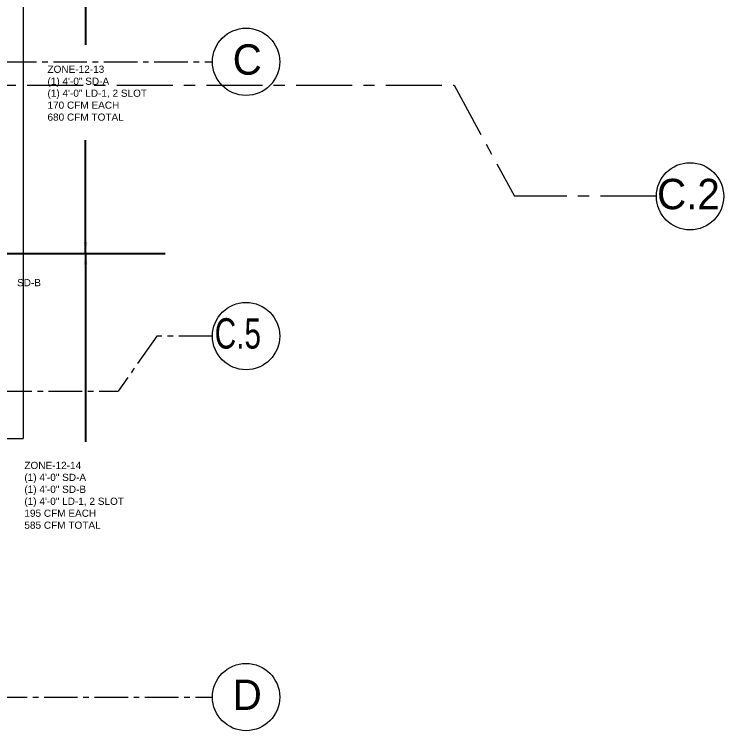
# Model space of a CAD drawing. Header units: inches. Extents: x -26012 to 27, y -11337 to 2082.
# Drawn here: x -21052 to -20293, y -349 to 418 of the extents above; entities that cross this region are included whole.
import ezdxf

# ---------------------------------------------------------------- set-up
doc = ezdxf.new("R2010")
doc.units = ezdxf.units.IN
doc.header["$LTSCALE"] = 48
doc.header["$MEASUREMENT"] = 0
doc.linetypes.add('A106$0$CENTER', pattern=[2, 1.25, -0.25, 0.25, -0.25])
doc.linetypes.add('A_Column Grid$0$CENTER2', pattern=[1.125, 0.75, -0.125, 0.125, -0.125])
for name, color, linetype in [('A106$0$A-FLOR-AWNG', 8, 'Continuous'), ('A106$0$A-GRID-GRD3-12', 8, 'Continuous'), ('A106$0$A-GRID-ID3-12', 8, 'Continuous'), ('A_Column Grid$0$A-GRID-1D1-15', 8, 'A_Column Grid$0$CENTER2'), ('A_Column Grid$0$A-GRID-GRD1-12', 8, 'A_Column Grid$0$CENTER2'), ('A_Column Grid$0$A-GRID-GRD1-15', 8, 'A_Column Grid$0$CENTER2'), ('A_Column Grid$0$A-GRID-ID1-12', 8, 'A_Column Grid$0$CENTER2'), ('M-HVAC-anno', 6, 'Continuous'), ('XREF', 8, 'Continuous')]:
    doc.layers.add(name, color=color, linetype=linetype)
doc.styles.add('A106$0$style-Arial', font='arial.ttf')
doc.styles.add('A_Column Grid$0$Style-Arial', font='arial.ttf')
doc.styles.add('M08', font='arial.ttf', dxfattribs={"height": 7.68})
doc.styles.get("Standard").update_dxf_attribs({"font": 'simplex.shx'})
doc.dimstyles.new('STANDARD$7', dxfattribs={"dimtxt": 0.18, "dimasz": 0.125, "dimexe": 0.18, "dimexo": 0.06, "dimgap": 0.09, "dimtad": 0, "dimtih": 1, "dimtoh": 1, "dimdec": 4, "dimzin": 0, "dimdsep": 46, "dimtxsty": 'Standard', "dimcen": 0.09, "dimadec": 0, "dimazin": 0, "dimtfac": 1, "dimtdec": 4, "dimtofl": 0, "dimtmove": 0, "dimatfit": 3, "dimfxl": 1, "dimtolj": 1, "dimtzin": 0, "dimarcsym": 0})

# ---------------------------------------------------------------- blocks, each defined once
blk = doc.blocks.new('A106')
at = {"layer": 'A106$0$A-FLOR-AWNG', "lineweight": 0}
for p in [(-21043.02, 1560), (-22351.02, -35.91)]:
    blk.add_line(p, (-21043.02, -35.91), dxfattribs=at)
at = {"layer": 'A106$0$A-GRID-GRD3-12', "linetype": 'A106$0$CENTER', "lineweight": 0}
for p, q in [((-21134.68, 342.1), (-20581.59, 342.1)), ((-20581.59, 342.1), (-20516.68, 223.16)), ((-20364.93, 223.16), (-20516.68, 223.16))]:
    blk.add_line(p, q, dxfattribs=at)
at = {"layer": 'A106$0$A-GRID-ID3-12', "lineweight": 13}
blk.add_circle((-20328.93, 223.16), 36, dxfattribs=at)
at = {"layer": 'A106$0$A-GRID-ID3-12', "lineweight": 13, "style": 'A106$0$style-Arial', "width": 0.95}
blk.add_text('C.2', height=32.5, dxfattribs=at).set_placement((-20364.22, 209.37))
blk = doc.blocks.new('A_Column Grid')
at = {"layer": 'A_Column Grid$0$A-GRID-1D1-15', "linetype": 'Continuous', "lineweight": 13}
for centre in [(-20804.23, 367.16), (-20804.23, -312.84)]:
    blk.add_circle(centre, 36, dxfattribs=at)
at = {"layer": 'A_Column Grid$0$A-GRID-GRD1-12', "lineweight": 0}
for p, q in [((-20899.75, 73.53), (-20941.25, 14.59)), ((-20840.23, 73.53), (-20899.75, 73.53)), ((-24363.6, 14.59), (-20941.25, 14.59))]:
    blk.add_line(p, q, dxfattribs=at)
at = {"layer": 'A_Column Grid$0$A-GRID-GRD1-15', "lineweight": 0}
for p, q in [((-24358.53, 367.16), (-20840.23, 367.16)), ((-24638.51, -312.84), (-20840.23, -312.84))]:
    blk.add_line(p, q, dxfattribs=at)
at = {"layer": 'A_Column Grid$0$A-GRID-ID1-12', "linetype": 'Continuous', "lineweight": 13}
blk.add_circle((-20804.23, 73.53), 36, dxfattribs=at)
at = {"layer": 'A_Column Grid$0$A-GRID-1D1-15', "linetype": 'Continuous', "lineweight": 13, "style": 'A_Column Grid$0$Style-Arial', "width": 0.95}
for s, p in [('C', (-20818.5, 353.37)), ('D', (-20818.5, -326.63))]:
    blk.add_text(s, height=32.5, dxfattribs=at).set_placement(p)
at = {"layer": 'A_Column Grid$0$A-GRID-ID1-12', "linetype": 'Continuous', "lineweight": 13, "style": 'A_Column Grid$0$Style-Arial', "width": 0.701538}
blk.add_text('C.5', height=32.5, dxfattribs=at).set_placement((-20837.79, 60.15))

msp = doc.modelspace()

# ---------------------------------------------------------------- linework, layer by layer
at = {"layer": 'M-HVAC-anno'}
msp.add_line((-21061.02, 162.09), (-20890.95, 162.09), dxfattribs=at)

# ---------------------------------------------------------------- block references
at = {"layer": 'XREF'}
for name in ['A_Column Grid', 'A106']:
    msp.add_blockref(name, (0, 0), dxfattribs=at)

# ---------------------------------------------------------------- texts
at = {"layer": 'M-HVAC-anno', "char_height": 7.68, "attachment_point": 1, "style": 'M08'}
for s, insert, width in [('ZONE-12-13\\P(1) 4\'-0" SD-A\\P(1) 4\'-0" LD-1, 2 SLOT\\P170 CFM EACH\\P680 CFM TOTAL', (-21016.82, 362.99), 115.9559), ('SD-B', (-21049.38, 134.6, 0), 88.2868), ('ZONE-12-14\\P(1) 4\'-0" SD-A\\P(1) 4\'-0" SD-B\\P(1) 4\'-0" LD-1, 2 SLOT\\P195 CFM EACH\\P585 CFM TOTAL', (-21041.55, -61.02), 111.2849)]:
    msp.add_mtext(s, dxfattribs=dict(at, insert=insert, width=width))

# ---------------------------------------------------------------- leaders
at = {"layer": 'M-HVAC-anno'}
for points in [[(-20975.97, 462.6), (-20975.95, 385.16)], [(-20975.99, 162.09), (-20975.95, 283.42)], [(-20975.99, 162.09), (-20975.99, -39.57)]]:
    msp.add_leader(points, dimstyle='STANDARD$7', override={"dimscale": 96, "dimgap": 0.09, "dimtad": 0}, dxfattribs=at)

doc.saveas('drawing.dxf')
